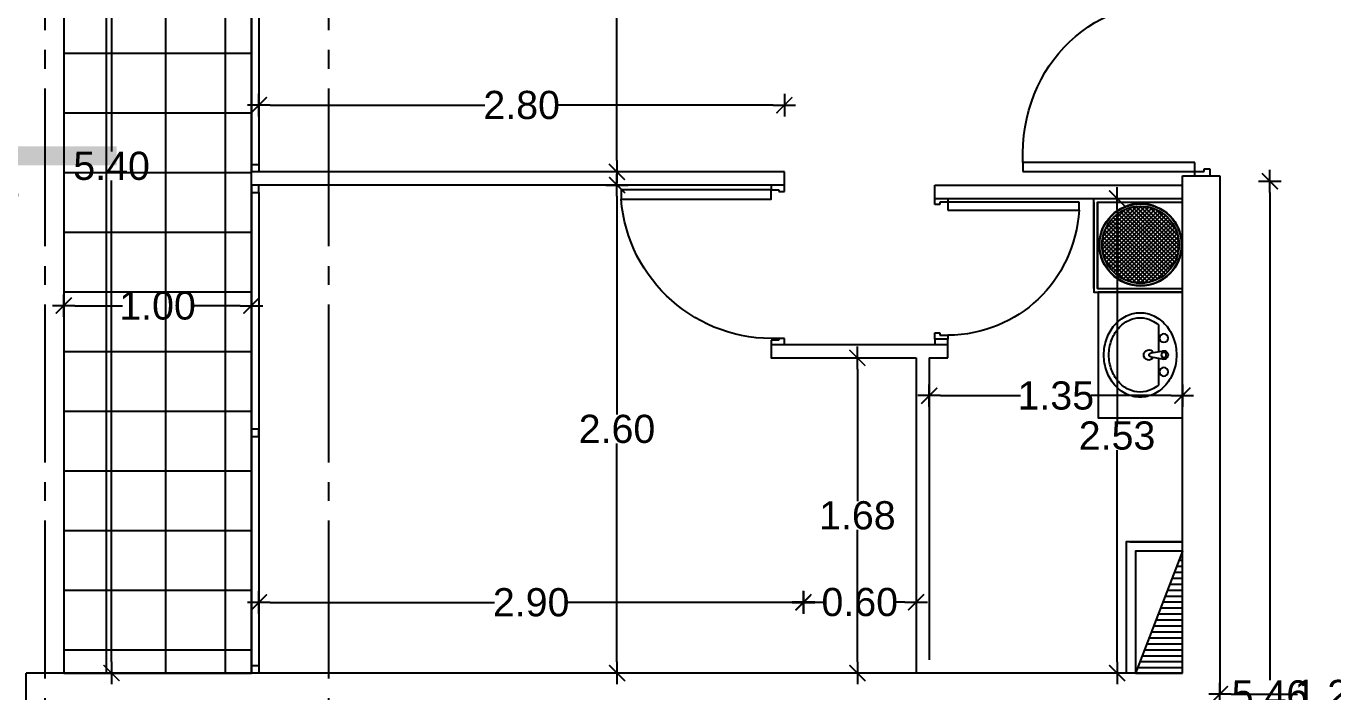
# Model space of a CAD drawing. Header units: millimetres. Extents: x 1217 to 2428, y 234 to 644.
# Drawn here: x 2352.88 to 2359.84, y 478.93 to 482.47 of the extents above; entities that cross this region are included whole.
import ezdxf

# ---------------------------------------------------------------- set-up
doc = ezdxf.new("R2010")
doc.units = ezdxf.units.MM
doc.linetypes.add('ACAD_ISO04W100', pattern=[30, 24, -3, 0, -3])
doc.linetypes.add('DASHDOTX2', pattern=[0.84, 0.4, -0.2, 0.04, -0.2])
doc.layers.get('0').update_dxf_attribs({"lineweight": 5})
for name, color, linetype in [('0.1', 251, 'Continuous'), ('0.2', 2, 'Continuous'), ('0.3', 6, 'Continuous'), ('CORTES', 30, 'Continuous'), ('COTAS', 252, 'Continuous'), ('COTAS INTERIORES', 3, 'Continuous'), ('EJES', 8, 'Continuous'), ('MUROS', 7, 'Continuous'), ('PUERTAS', 2, 'Continuous'), ('SHAFT', 3, 'Continuous')]:
    doc.layers.add(name, color=color, linetype=linetype)
doc.styles.add('INTERARQ', font='arial.ttf')
doc.dimstyles.new('ESCALA_1-50', dxfattribs={"dimtxt": 0.15, "dimasz": 0.06, "dimexe": 0.18, "dimexo": 0.0625, "dimgap": 0, "dimtad": 0, "dimtih": 1, "dimtoh": 1, "dimzin": 0, "dimdsep": 46, "dimtxsty": 'INTERARQ', "dimblk": 'DIMTICK', "dimcen": 0, "dimse1": 1, "dimse2": 1, "dimclrd": 256, "dimclre": 1, "dimclrt": 2, "dimadec": 0, "dimazin": 0, "dimtfac": 4.5, "dimtofl": 0, "dimtmove": 2, "dimatfit": 3, "dimldrblk": 'DIMTICK', "dimfxl": 1, "dimtolj": 1, "dimtzin": 0, "dimarcsym": 0})

# ---------------------------------------------------------------- blocks, each defined once
blk = doc.blocks.new('FGFGFGFG')
at = {"layer": 'PUERTAS'}
for p, q in [((381629.7039, 7752655.4584), (381629.6607, 7752655.4584)), ((381629.6607, 7752655.4584), (381629.6608, 7752654.6488)), ((381629.704, 7752654.638), (381629.7039, 7752655.4584)), ((381629.6608, 7752654.6488), (381629.6608, 7752654.5949)), ((381630.4704, 7752654.5949), (381630.4704, 7752654.6488)), ((381629.6406, 7752654.638), (381629.6608, 7752654.638)), ((381629.6608, 7752654.638), (381629.704, 7752654.638)), ((381629.6608, 7752654.5949), (381629.6742, 7752654.5949)), ((381629.6742, 7752654.5949), (381629.6742, 7752654.568)), ((381630.4569, 7752654.5949), (381630.4704, 7752654.5949)), ((381630.4569, 7752654.568), (381630.4569, 7752654.5949)), ((381630.4906, 7752654.638), (381630.4704, 7752654.638)), ((381629.6742, 7752654.568), (381629.6406, 7752654.568)), ((381630.4906, 7752654.568), (381630.4569, 7752654.568))]:
    blk.add_line(p, q, dxfattribs=at)
at = {"layer": 'PUERTAS', "extrusion": (0, 0, -1)}
blk.add_ellipse((381629.5735, 7752654.5673), major_axis=(0.7057, 0.6681), ratio=0.836444, start_param=-0.755704, end_param=0.755704, dxfattribs=at)
blk = doc.blocks.new('P80')
at = {"layer": 'PUERTAS'}
for p, q in [((-0.07, 0.825), (-0.07, 0.85)), ((0, 0.85), (0, 0.8162)), ((-0.03, 0.825), (-0.07, 0.825)), ((-0.03, 0.8162), (-0.03, 0.825)), ((0, 0.8162), (-0.03, 0.8162)), ((-0.07, 0.025), (-0.03, 0.025)), ((-0.07, 0), (-0.07, 0.025)), ((-0.03, 0.0338), (0, 0.0338)), ((-0.03, 0.025), (-0.03, 0.0338)), ((0, 0.0338), (0, 0))]:
    blk.add_line(p, q, dxfattribs=at)
blk.add_lwpolyline([(-0.87, 0.075), (-0.07, 0.075), (-0.07, 0.025), (-0.87, 0.025)], close=True, dxfattribs=at)
blk.add_arc((-0.0663, 0.0108), 0.8063, 87.41929, 175.43291, dxfattribs=at)
blk = doc.blocks.new('Van1-pla')
at = {"color": 8}
for p, q in [((-2.16, 42.32), (-18.03, 42.32)), ((-1.41, 37.99), (-2.71, 45.49)), ((0.99, 37.99), (2.29, 45.49)), ((17.6, 42.32), (1.74, 42.32))]:
    blk.add_line(p, q, dxfattribs=at)
blk.add_lwpolyline([(-25.21, 31.5, 0.112687), (-23.37, 23.44, 0.103282), (-17.89, 16.3, 0.092276), (-9.94, 11.68, 0.085761), (-0.21, 10, 0.085761), (9.52, 11.68, 0.092276), (17.47, 16.3, 0.103282), (22.95, 23.44, 0.112687), (24.79, 31.5, 0.112687), (22.95, 39.56, 0.103282), (17.47, 46.7, 0.092276), (9.52, 51.32, 0.085761), (-0.21, 53, 0.085761), (-9.94, 51.32, 0.092276), (-17.89, 46.7, 0.103282), (-23.37, 39.56, 0.112687)], format="xyb", close=True, dxfattribs=at)
for points in [[(-18.03, 42.32, 0.063934), (-20.67, 38.26, 0.112687), (-22.21, 31.5, 0.112687)], [(-22.21, 31.5, 0.112687), (-20.67, 24.74, 0.103282), (-15.93, 18.57, 0.092276), (-8.94, 14.51, 0.085761), (-0.21, 13, 0.085761), (8.51, 14.51, 0.092276), (15.51, 18.57, 0.103282), (20.25, 24.74, 0.112687), (21.79, 31.5, 0.112687), (20.25, 38.26, 0.063934), (17.6, 42.32, 0.092276)]]:
    blk.add_lwpolyline(points, format="xyb", dxfattribs=at)
for centre, radius in [((-10.21, 45.49), 2.5), ((-0.21, 45.49), 1.5), ((9.79, 45.49), 2.5)]:
    blk.add_circle(centre, radius, dxfattribs=at)
for centre, radius, start, end in [((-0.21, 45.49), 2.5, 340.33287, 199.66713), ((-0.21, 36.6), 3, 118.18244, 61.81756), ((-0.21, 37.99), 1.2, 180, 0)]:
    blk.add_arc(centre, radius, start, end, dxfattribs=at)
blk = doc.blocks.new('DFDFDFDFDDFGGG')
at = {"layer": 'PUERTAS'}
for p, q in [((381629.6763, 7752659.5205), (381629.6427, 7752659.5205)), ((381629.6629, 7752659.4936), (381629.6763, 7752659.4936)), ((381629.6629, 7752659.4505), (381629.6629, 7752659.4936)), ((381629.6763, 7752659.4936), (381629.6763, 7752659.5205)), ((381630.359, 7752659.5205), (381630.359, 7752659.4936)), ((381630.3927, 7752659.5205), (381630.359, 7752659.5205)), ((381630.359, 7752659.4936), (381630.3725, 7752659.4936)), ((381630.3725, 7752659.4936), (381630.3725, 7752659.4505)), ((381629.6427, 7752659.4505), (381629.6629, 7752659.4505)), ((381629.6628, 7752658.7508), (381629.6629, 7752659.4505)), ((381629.6629, 7752659.4505), (381629.7061, 7752659.4505)), ((381629.7061, 7752659.4505), (381629.706, 7752658.7508)), ((381630.3725, 7752659.4505), (381630.3927, 7752659.4505)), ((381629.706, 7752658.7508), (381629.6628, 7752658.7508))]:
    blk.add_line(p, q, dxfattribs=at)
blk.add_ellipse((381629.5787, 7752659.5294), major_axis=(-0.6336, 0.5233), ratio=0.91419, start_param=2.378631, end_param=3.775075, dxfattribs=at)
blk = doc.blocks.new('DIMTICK')
at = {"color": 1}
for p, q in [((-1, 0), (1, 0)), ((0, 1), (0, -1))]:
    blk.add_line(p, q, dxfattribs=at)
at = {"color": 3, "const_width": 0.141}
blk.add_lwpolyline([(0.71, 0.71), (-0.71, -0.71)], dxfattribs=at)
blk = doc.blocks.new('*D552')
at = {"layer": 'COTAS INTERIORES', "lineweight": -2, "ltscale": 3, "transparency": 16777216}
for p, q in [((2359.2975, 478.9161), (2359.6509, 478.9161)), ((2360.3794, 478.9161), (2360.0259, 478.9161))]:
    blk.add_line(p, q, dxfattribs=at)
at = {"layer": 'DEFPOINTS', "color": 0, "ltscale": 3, "transparency": 16777216}
for p in [(2359.2375, 479.4542, 0), (2360.4394, 479.4542, 0), (2359.2375, 478.9161)]:
    blk.add_point(p, dxfattribs=at)
at = {"layer": 'COTAS INTERIORES', "lineweight": -2, "ltscale": 3, "transparency": 16777216, "xscale": 0.06, "yscale": 0.06, "zscale": 0.06, "rotation": 180}
blk.add_blockref('DIMTICK', (2359.2375, 478.9161), dxfattribs=at)
at = {"layer": 'COTAS INTERIORES', "lineweight": -2, "ltscale": 3, "transparency": 16777216, "xscale": 0.06, "yscale": 0.06, "zscale": 0.06}
blk.add_blockref('DIMTICK', (2360.4394, 478.9161), dxfattribs=at)
at = {"layer": 'COTAS INTERIORES', "color": 2, "ltscale": 3, "transparency": 16777216, "insert": (2359.8384, 478.9161), "char_height": 0.15, "attachment_point": 5, "style": 'INTERARQ'}
blk.add_mtext('\\A1;1.20', dxfattribs=at)
blk = doc.blocks.new('*D567')
at = {"layer": 'COTAS', "lineweight": -2, "ltscale": 3, "transparency": 16777216}
for p, q in [((2352.389, 481.5657), (2352.389, 480.3225)), ((2352.389, 479.0882), (2352.389, 480.1693))]:
    blk.add_line(p, q, dxfattribs=at)
at = {"layer": 'DEFPOINTS', "color": 0, "ltscale": 3, "transparency": 16777216}
for p in [(2352.389, 481.6257), (2354.2946, 481.6257, 0), (2352.8784, 479.0282)]:
    blk.add_point(p, dxfattribs=at)
at = {"layer": 'COTAS', "lineweight": -2, "ltscale": 3, "transparency": 16777216, "xscale": 0.06, "yscale": 0.06, "zscale": 0.06}
for p, rotation in [((2352.389, 481.6257), 90), ((2352.389, 479.0282), 270)]:
    blk.add_blockref('DIMTICK', p, dxfattribs=dict(at, rotation=rotation))
at = {"layer": 'COTAS', "color": 2, "ltscale": 3, "transparency": 16777216, "insert": (2352.389, 480.2459), "char_height": 0.15, "attachment_point": 5, "style": 'INTERARQ'}
blk.add_mtext('\\A1;2.60', dxfattribs=at)
blk = doc.blocks.new('*D579')
at = {"layer": 'COTAS', "lineweight": -2, "ltscale": 3, "transparency": 16777216}
for p, q in [((2350.9562, 495.1033), (2350.9562, 478.6798)), ((2350.9562, 462.5893), (2350.9562, 478.5265))]:
    blk.add_line(p, q, dxfattribs=at)
at = {"layer": 'DEFPOINTS', "color": 0, "ltscale": 3, "transparency": 16777216}
for p in [(2350.9562, 495.1633), (2355.3008, 495.1633, 0), (2355.1905, 462.5293, 0)]:
    blk.add_point(p, dxfattribs=at)
at = {"layer": 'COTAS', "lineweight": -2, "ltscale": 3, "transparency": 16777216, "xscale": 0.06, "yscale": 0.06, "zscale": 0.06}
for p, rotation in [((2350.9562, 495.1633), 90), ((2350.9562, 462.5293), 270)]:
    blk.add_blockref('DIMTICK', p, dxfattribs=dict(at, rotation=rotation))
at = {"layer": 'COTAS', "color": 2, "ltscale": 3, "transparency": 16777216, "insert": (2350.9562, 478.6032), "char_height": 0.15, "attachment_point": 5, "style": 'INTERARQ'}
blk.add_mtext('\\A1;32.63', dxfattribs=at)
blk = doc.blocks.new('*D604')
at = {"layer": 'COTAS', "lineweight": -2, "ltscale": 3, "transparency": 16777216}
for p, q in [((2352.389, 481.7557), (2352.389, 481.8157)), ((2352.389, 481.5657), (2352.389, 481.5057)), ((2352.449, 481.5057), (2352.389, 481.5057))]:
    blk.add_line(p, q, dxfattribs=at)
at = {"layer": 'DEFPOINTS', "color": 0, "ltscale": 3, "transparency": 16777216}
for p in [(2352.389, 481.6957), (2354.3833, 481.6957, 0), (2354.2946, 481.6257, 0)]:
    blk.add_point(p, dxfattribs=at)
at = {"layer": 'COTAS', "lineweight": -2, "ltscale": 3, "transparency": 16777216, "xscale": 0.06, "yscale": 0.06, "zscale": 0.06}
for p, rotation in [((2352.389, 481.6957), 270), ((2352.389, 481.6257), 90)]:
    blk.add_blockref('DIMTICK', p, dxfattribs=dict(at, rotation=rotation))
at = {"layer": 'COTAS', "color": 2, "ltscale": 3, "transparency": 16777216, "insert": (2352.6438, 481.5057), "char_height": 0.15, "attachment_point": 5, "style": 'INTERARQ'}
blk.add_mtext('\\A1;0.07', dxfattribs=at)
blk = doc.blocks.new('*D605')
at = {"layer": 'COTAS', "lineweight": -2, "ltscale": 3, "transparency": 16777216}
for p, q in [((2352.389, 484.3657), (2352.389, 483.1374)), ((2352.389, 481.7557), (2352.389, 482.9841))]:
    blk.add_line(p, q, dxfattribs=at)
at = {"layer": 'DEFPOINTS', "color": 0, "ltscale": 3, "transparency": 16777216}
for p in [(2352.389, 484.4257), (2352.8784, 484.4257), (2354.3833, 481.6957, 0)]:
    blk.add_point(p, dxfattribs=at)
at = {"layer": 'COTAS', "lineweight": -2, "ltscale": 3, "transparency": 16777216, "xscale": 0.06, "yscale": 0.06, "zscale": 0.06}
for p, rotation in [((2352.389, 484.4257), 90), ((2352.389, 481.6957), 270)]:
    blk.add_blockref('DIMTICK', p, dxfattribs=dict(at, rotation=rotation))
at = {"layer": 'COTAS', "color": 2, "ltscale": 3, "transparency": 16777216, "insert": (2352.389, 483.0607), "char_height": 0.15, "attachment_point": 5, "style": 'INTERARQ'}
blk.add_mtext('\\A1;2.73', dxfattribs=at)
blk = doc.blocks.new('*D694')
at = {"layer": 'COTAS INTERIORES', "lineweight": -2, "ltscale": 3, "transparency": 16777216}
for p, q in [((2359.5038, 481.5857), (2359.5038, 478.9902)), ((2359.5038, 476.2415), (2359.5038, 478.837))]:
    blk.add_line(p, q, dxfattribs=at)
at = {"layer": 'DEFPOINTS', "color": 0, "ltscale": 3, "transparency": 16777216}
for p in [(2359.2375, 481.6457, 0), (2359.2375, 476.1815, 0), (2359.5038, 476.1815)]:
    blk.add_point(p, dxfattribs=at)
at = {"layer": 'COTAS INTERIORES', "lineweight": -2, "ltscale": 3, "transparency": 16777216, "xscale": 0.06, "yscale": 0.06, "zscale": 0.06}
for p, rotation in [((2359.5038, 481.6457), 90), ((2359.5038, 476.1815), 270)]:
    blk.add_blockref('DIMTICK', p, dxfattribs=dict(at, rotation=rotation))
at = {"layer": 'COTAS INTERIORES', "color": 2, "ltscale": 3, "transparency": 16777216, "insert": (2359.5038, 478.9136), "char_height": 0.15, "attachment_point": 5, "style": 'INTERARQ'}
blk.add_mtext('\\A1;5.46', dxfattribs=at)
blk = doc.blocks.new('*D339')
at = {"layer": 'COTAS INTERIORES', "lineweight": -2, "ltscale": 3, "transparency": 16777216}
for p, q in [((2353.1384, 480.9836), (2353.3909, 480.9836)), ((2354.0184, 480.9836), (2353.7659, 480.9836))]:
    blk.add_line(p, q, dxfattribs=at)
at = {"layer": 'DEFPOINTS', "color": 0, "ltscale": 3, "transparency": 16777216}
for p in [(2353.0784, 481.6607, 0), (2353.0784, 480.9836), (2354.0784, 480.9836, 0)]:
    blk.add_point(p, dxfattribs=at)
at = {"layer": 'COTAS INTERIORES', "lineweight": -2, "ltscale": 3, "transparency": 16777216, "xscale": 0.06, "yscale": 0.06, "zscale": 0.06, "rotation": 180}
blk.add_blockref('DIMTICK', (2353.0784, 480.9836), dxfattribs=at)
at = {"layer": 'COTAS INTERIORES', "lineweight": -2, "ltscale": 3, "transparency": 16777216, "xscale": 0.06, "yscale": 0.06, "zscale": 0.06}
blk.add_blockref('DIMTICK', (2354.0784, 480.9836), dxfattribs=at)
at = {"layer": 'COTAS INTERIORES', "color": 2, "ltscale": 3, "transparency": 16777216, "insert": (2353.5784, 480.9836), "char_height": 0.15, "attachment_point": 5, "style": 'INTERARQ'}
blk.add_mtext('\\A1;1.00', dxfattribs=at)
blk = doc.blocks.new('*D384')
at = {"layer": 'COTAS INTERIORES', "lineweight": -2, "ltscale": 3, "transparency": 16777216}
for p, q in [((2353.3336, 484.3657), (2353.3336, 481.8035)), ((2353.3336, 479.0882), (2353.3336, 481.6504))]:
    blk.add_line(p, q, dxfattribs=at)
at = {"layer": 'DEFPOINTS', "color": 0, "ltscale": 3, "transparency": 16777216}
for p in [(2353.398, 484.4257, 0), (2353.3336, 479.0282), (2353.4714, 479.0282, 0)]:
    blk.add_point(p, dxfattribs=at)
at = {"layer": 'COTAS INTERIORES', "lineweight": -2, "ltscale": 3, "transparency": 16777216, "xscale": 0.06, "yscale": 0.06, "zscale": 0.06}
for p, rotation in [((2353.3336, 484.4257), 90), ((2353.3336, 479.0282), 270)]:
    blk.add_blockref('DIMTICK', p, dxfattribs=dict(at, rotation=rotation))
at = {"layer": 'COTAS INTERIORES', "color": 2, "ltscale": 3, "transparency": 16777216, "insert": (2353.3336, 481.7269), "char_height": 0.15, "attachment_point": 5, "style": 'INTERARQ'}
blk.add_mtext('\\A1;5.40', dxfattribs=at)
blk = doc.blocks.new('*D385')
at = {"layer": 'COTAS INTERIORES', "lineweight": -2, "ltscale": 3, "transparency": 16777216}
for p, q in [((2356.0248, 484.3657), (2356.0248, 483.1373)), ((2356.0248, 481.7557), (2356.0248, 482.984))]:
    blk.add_line(p, q, dxfattribs=at)
at = {"layer": 'DEFPOINTS', "color": 0, "ltscale": 3, "transparency": 16777216}
for p in [(2356.0248, 484.4257), (2356.5268, 484.4257, 0), (2356.6032, 481.6957, 0)]:
    blk.add_point(p, dxfattribs=at)
at = {"layer": 'COTAS INTERIORES', "lineweight": -2, "ltscale": 3, "transparency": 16777216, "xscale": 0.06, "yscale": 0.06, "zscale": 0.06}
for p, rotation in [((2356.0248, 484.4257), 90), ((2356.0248, 481.6957), 270)]:
    blk.add_blockref('DIMTICK', p, dxfattribs=dict(at, rotation=rotation))
at = {"layer": 'COTAS INTERIORES', "color": 2, "ltscale": 3, "transparency": 16777216, "insert": (2356.0248, 483.0607), "char_height": 0.15, "attachment_point": 5, "style": 'INTERARQ'}
blk.add_mtext('\\A1;2.73', dxfattribs=at)
blk = doc.blocks.new('*D386')
at = {"layer": 'COTAS INTERIORES', "lineweight": -2, "ltscale": 3, "transparency": 16777216}
for p, q in [((2354.1784, 482.0509), (2355.3221, 482.0509)), ((2356.8575, 482.0509), (2355.7138, 482.0509))]:
    blk.add_line(p, q, dxfattribs=at)
at = {"layer": 'DEFPOINTS', "color": 0, "ltscale": 3, "transparency": 16777216}
for p in [(2356.9175, 482.0509), (2354.1184, 481.8105, 0), (2356.9175, 481.6957, 0)]:
    blk.add_point(p, dxfattribs=at)
at = {"layer": 'COTAS INTERIORES', "lineweight": -2, "ltscale": 3, "transparency": 16777216, "xscale": 0.06, "yscale": 0.06, "zscale": 0.06, "rotation": 180}
blk.add_blockref('DIMTICK', (2354.1184, 482.0509), dxfattribs=at)
at = {"layer": 'COTAS INTERIORES', "lineweight": -2, "ltscale": 3, "transparency": 16777216, "xscale": 0.06, "yscale": 0.06, "zscale": 0.06}
blk.add_blockref('DIMTICK', (2356.9175, 482.0509), dxfattribs=at)
at = {"layer": 'COTAS INTERIORES', "color": 2, "ltscale": 3, "transparency": 16777216, "insert": (2355.518, 482.0509), "char_height": 0.15, "attachment_point": 5, "style": 'INTERARQ'}
blk.add_mtext('\\A1;2.80', dxfattribs=at)
blk = doc.blocks.new('*D391')
at = {"layer": 'COTAS INTERIORES', "lineweight": -2, "ltscale": 3, "transparency": 16777216}
for p, q in [((2356.0258, 481.5657), (2356.0258, 480.4035)), ((2356.0258, 479.0882), (2356.0258, 480.2503))]:
    blk.add_line(p, q, dxfattribs=at)
at = {"layer": 'DEFPOINTS', "color": 0, "ltscale": 3, "transparency": 16777216}
for p in [(2356.0246, 481.6257, 0), (2356.0258, 479.0282), (2356.2733, 479.0282, 0)]:
    blk.add_point(p, dxfattribs=at)
at = {"layer": 'COTAS INTERIORES', "lineweight": -2, "ltscale": 3, "transparency": 16777216, "xscale": 0.06, "yscale": 0.06, "zscale": 0.06}
for p, rotation in [((2356.0258, 481.6257), 90), ((2356.0258, 479.0282), 270)]:
    blk.add_blockref('DIMTICK', p, dxfattribs=dict(at, rotation=rotation))
at = {"layer": 'COTAS INTERIORES', "color": 2, "ltscale": 3, "transparency": 16777216, "insert": (2356.0258, 480.3269), "char_height": 0.15, "attachment_point": 5, "style": 'INTERARQ'}
blk.add_mtext('\\A1;2.60', dxfattribs=at)
blk = doc.blocks.new('*D392')
at = {"layer": 'COTAS INTERIORES', "lineweight": -2, "ltscale": 3, "transparency": 16777216}
for p, q in [((2354.1784, 479.4041), (2355.3729, 479.4041)), ((2356.959, 479.4041), (2355.7645, 479.4041))]:
    blk.add_line(p, q, dxfattribs=at)
at = {"layer": 'DEFPOINTS', "color": 0, "ltscale": 3, "transparency": 16777216}
for p in [(2354.1184, 479.6418, 0), (2357.019, 479.6418, 0), (2357.019, 479.4041)]:
    blk.add_point(p, dxfattribs=at)
at = {"layer": 'COTAS INTERIORES', "lineweight": -2, "ltscale": 3, "transparency": 16777216, "xscale": 0.06, "yscale": 0.06, "zscale": 0.06, "rotation": 180}
blk.add_blockref('DIMTICK', (2354.1184, 479.4041), dxfattribs=at)
at = {"layer": 'COTAS INTERIORES', "lineweight": -2, "ltscale": 3, "transparency": 16777216, "xscale": 0.06, "yscale": 0.06, "zscale": 0.06}
blk.add_blockref('DIMTICK', (2357.019, 479.4041), dxfattribs=at)
at = {"layer": 'COTAS INTERIORES', "color": 2, "ltscale": 3, "transparency": 16777216, "insert": (2355.5687, 479.4041), "char_height": 0.15, "attachment_point": 5, "style": 'INTERARQ'}
blk.add_mtext('\\A1;2.90', dxfattribs=at)
blk = doc.blocks.new('*D393')
at = {"layer": 'COTAS INTERIORES', "lineweight": -2, "ltscale": 3, "transparency": 16777216}
for p, q in [((2357.079, 479.4054), (2357.1244, 479.4054)), ((2357.559, 479.4054), (2357.5135, 479.4054))]:
    blk.add_line(p, q, dxfattribs=at)
at = {"layer": 'DEFPOINTS', "color": 0, "ltscale": 3, "transparency": 16777216}
for p in [(2357.019, 480.7057, 0), (2357.619, 480.7057, 0), (2357.619, 479.4054)]:
    blk.add_point(p, dxfattribs=at)
at = {"layer": 'COTAS INTERIORES', "lineweight": -2, "ltscale": 3, "transparency": 16777216, "xscale": 0.06, "yscale": 0.06, "zscale": 0.06, "rotation": 180}
blk.add_blockref('DIMTICK', (2357.019, 479.4054), dxfattribs=at)
at = {"layer": 'COTAS INTERIORES', "lineweight": -2, "ltscale": 3, "transparency": 16777216, "xscale": 0.06, "yscale": 0.06, "zscale": 0.06}
blk.add_blockref('DIMTICK', (2357.619, 479.4054), dxfattribs=at)
at = {"layer": 'COTAS INTERIORES', "color": 2, "ltscale": 3, "transparency": 16777216, "insert": (2357.319, 479.4054), "char_height": 0.15, "attachment_point": 5, "style": 'INTERARQ'}
blk.add_mtext('\\A1;0.60', dxfattribs=at)
blk = doc.blocks.new('*D394')
at = {"layer": 'COTAS INTERIORES', "lineweight": -2, "ltscale": 3, "transparency": 16777216}
for p, q in [((2357.3061, 480.6457), (2357.3061, 479.9435)), ((2357.3061, 479.0882), (2357.3061, 479.7903))]:
    blk.add_line(p, q, dxfattribs=at)
at = {"layer": 'DEFPOINTS', "color": 0, "ltscale": 3, "transparency": 16777216}
for p in [(2356.9565, 480.7057, 0), (2356.9565, 479.0282, 0), (2357.3061, 479.0282)]:
    blk.add_point(p, dxfattribs=at)
at = {"layer": 'COTAS INTERIORES', "lineweight": -2, "ltscale": 3, "transparency": 16777216, "xscale": 0.06, "yscale": 0.06, "zscale": 0.06}
for p, rotation in [((2357.3061, 480.7057), 90), ((2357.3061, 479.0282), 270)]:
    blk.add_blockref('DIMTICK', p, dxfattribs=dict(at, rotation=rotation))
at = {"layer": 'COTAS INTERIORES', "color": 2, "ltscale": 3, "transparency": 16777216, "insert": (2357.3061, 479.8669), "char_height": 0.15, "attachment_point": 5, "style": 'INTERARQ'}
blk.add_mtext('\\A1;1.68', dxfattribs=at)
blk = doc.blocks.new('*D395')
at = {"layer": 'COTAS INTERIORES', "lineweight": -2, "ltscale": 3, "transparency": 16777216}
for p, q in [((2357.749, 480.5046), (2358.1749, 480.5046)), ((2358.9775, 480.5046), (2358.5515, 480.5046))]:
    blk.add_line(p, q, dxfattribs=at)
at = {"layer": 'DEFPOINTS', "color": 0, "ltscale": 3, "transparency": 16777216}
for p in [(2357.689, 480.5046, 0), (2359.0375, 480.5046, 0), (2359.0375, 480.5046)]:
    blk.add_point(p, dxfattribs=at)
at = {"layer": 'COTAS INTERIORES', "lineweight": -2, "ltscale": 3, "transparency": 16777216, "xscale": 0.06, "yscale": 0.06, "zscale": 0.06, "rotation": 180}
blk.add_blockref('DIMTICK', (2357.689, 480.5046), dxfattribs=at)
at = {"layer": 'COTAS INTERIORES', "lineweight": -2, "ltscale": 3, "transparency": 16777216, "xscale": 0.06, "yscale": 0.06, "zscale": 0.06}
blk.add_blockref('DIMTICK', (2359.0375, 480.5046), dxfattribs=at)
at = {"layer": 'COTAS INTERIORES', "color": 2, "ltscale": 3, "transparency": 16777216, "insert": (2358.3632, 480.5046), "char_height": 0.15, "attachment_point": 5, "style": 'INTERARQ'}
blk.add_mtext('\\A1;1.35', dxfattribs=at)
blk = doc.blocks.new('*D396')
at = {"layer": 'COTAS INTERIORES', "lineweight": -2, "ltscale": 3, "transparency": 16777216}
for p, q in [((2358.6894, 481.4948), (2358.6894, 480.3682)), ((2358.6894, 479.0882), (2358.6894, 480.2149))]:
    blk.add_line(p, q, dxfattribs=at)
at = {"layer": 'DEFPOINTS', "color": 0, "ltscale": 3, "transparency": 16777216}
for p in [(2358.5649, 481.5548, 0), (2358.5649, 479.0282, 0), (2358.6894, 479.0282)]:
    blk.add_point(p, dxfattribs=at)
at = {"layer": 'COTAS INTERIORES', "lineweight": -2, "ltscale": 3, "transparency": 16777216, "xscale": 0.06, "yscale": 0.06, "zscale": 0.06}
for p, rotation in [((2358.6894, 481.5548), 90), ((2358.6894, 479.0282), 270)]:
    blk.add_blockref('DIMTICK', p, dxfattribs=dict(at, rotation=rotation))
at = {"layer": 'COTAS INTERIORES', "color": 2, "ltscale": 3, "transparency": 16777216, "insert": (2358.6894, 480.2915), "char_height": 0.15, "attachment_point": 5, "style": 'INTERARQ'}
blk.add_mtext('\\A1;2.53', dxfattribs=at)

msp = doc.modelspace()

# ---------------------------------------------------------------- hatches: boundary and pattern name
at = {"layer": '0.1'}
h = msp.add_hatch(dxfattribs=at)
h.set_pattern_fill('NET', color=256, scale=0.099999, angle=-270, style=0)
h.set_pattern_definition([(90, (807.40966, -346.0244), (-0.31749764, 2e-16), []), (180, (807.40966, -346.0244), (-2e-16, -0.31749764), [])])
h.paths.add_polyline_path([(2354.07841, 484.42574), (2353.07842, 484.42574), (2353.07842, 479.02823), (2354.07841, 479.02823)])
h = msp.add_hatch(dxfattribs=at)
h.set_pattern_fill('ANSI37', color=256, scale=0.005, angle=-180, style=0)
h.set_pattern_definition([(225, (2330.729117, 491.634658), (0.011225237, -0.011225237), []), (315, (2330.729117, 491.634658), (0.011225237, 0.011225237), [])])
h.paths.add_polyline_path([(2358.60966, 481.30794, -0.0189559), (2358.61025, 481.32347), (2359.01908, 481.32331, -0.0187556), (2359.01966, 481.30794, -1)])
h.paths.add_polyline_path([(2358.61025, 481.32347, -0.0963417), (2358.63097, 481.39895), (2358.99835, 481.39895, -0.0965438), (2359.01908, 481.32331)])
h.paths.add_polyline_path([(2358.63097, 481.39895, -0.6205603), (2358.99835, 481.39895)])
at = {"layer": 'SHAFT'}
h = msp.add_hatch(dxfattribs=at)
h.set_pattern_fill('ANSI31', color=256, scale=0.01, angle=-225, style=0)
h.set_pattern_definition([(180, (7755476.798025, -384080.878234), (-4e-17, -0.03174976396298), [])])
h.paths.add_polyline_path([(2359.03748, 479.02823), (2359.03748, 479.67746), (2358.78778, 479.02823)])

# ---------------------------------------------------------------- linework, layer by layer
at = {"layer": '0.1', "elevation": 0}
msp.add_lwpolyline([(2354.07841, 484.42574), (2353.07842, 484.42574), (2353.07842, 479.02823), (2354.07841, 479.02823)], close=True, dxfattribs=at)
for points in [[(2354.07841, 484.42574), (2354.07841, 481.6957)], [(2354.11841, 484.38574), (2354.11841, 481.6957)], [(2354.07841, 481.5857), (2354.07841, 479.02823)], [(2354.11841, 481.5857), (2354.11841, 479.02823)], [(2358.56493, 481.07582), (2358.56493, 481.55489), (2359.03748, 481.55489)], [(2358.56493, 481.53489), (2358.56493, 481.05582), (2359.03748, 481.05582)], [(2358.58493, 481.07582), (2358.58493, 481.53489), (2359.03748, 481.53489)], [(2358.58493, 481.53489), (2358.58493, 481.07582), (2359.03748, 481.07582)], [(2359.03748, 481.05582), (2358.588, 481.05582), (2358.588, 480.38662), (2359.03748, 480.38662)]]:
    msp.add_lwpolyline(points, dxfattribs=at)
at = {"layer": '0.1', "linetype": 'ByBlock', "elevation": 0}
msp.add_lwpolyline([(2359.03748, 479.67746), (2358.78778, 479.02823)], dxfattribs=at)
at = {"layer": '0.1'}
for radius in [0.21974, 0.2175, 0.205]:
    msp.add_circle((2358.81466, 481.30794, 0), radius, dxfattribs=at)
at = {"layer": '0.2'}
msp.add_line((2353.07842, 484.42574, 0), (2353.07842, 479.02823, 0), dxfattribs=at)
at = {"layer": '0.2', "elevation": 0}
for points in [[(2354.11841, 481.6957), (2354.07841, 481.6957), (2354.07841, 481.7357), (2354.11841, 481.7357), (2354.11841, 481.6957)], [(2354.11841, 481.6257), (2354.07841, 481.6257), (2354.07841, 481.5857), (2354.11841, 481.5857), (2354.11841, 481.6257)], [(2354.11841, 480.32696), (2354.07841, 480.32696), (2354.07841, 480.28696), (2354.11841, 480.28696), (2354.11841, 480.32696)], [(2354.11841, 479.02823), (2354.07841, 479.02823), (2354.07841, 479.06823), (2354.11841, 479.06823), (2354.11841, 479.02823)]]:
    msp.add_lwpolyline(points, dxfattribs=at)
at = {"layer": '0.3'}
for p, q in [((2356.91754, 481.6957, 0), (2354.07841, 481.6957, 0)), ((2356.91754, 481.6257, 0), (2356.91754, 481.6957, 0)), ((2356.91754, 481.6257, 0), (2354.07841, 481.6257, 0)), ((2357.61897, 480.70571, 0), (2357.61897, 479.02817, 0)), ((2357.68897, 480.70571, 0), (2357.68897, 479.09815, 0))]:
    msp.add_line(p, q, dxfattribs=at)
at = {"layer": '0.3', "elevation": 0}
for points in [[(2354.07841, 481.6257), (2354.07841, 481.6957)], [(2357.71896, 481.62489), (2359.03748, 481.62489)], [(2357.71896, 481.55489), (2357.71896, 481.62489)], [(2357.71896, 481.55489), (2359.03748, 481.55489)], [(2357.78888, 480.77578), (2356.84754, 480.7757), (2356.84754, 480.7057), (2357.61897, 480.70571)], [(2357.78888, 480.70571), (2357.78888, 480.80578), (2357.71896, 480.80578), (2357.71897, 480.77578)], [(2357.68897, 480.70571), (2357.78888, 480.70571)], [(2359.03748, 479.7274), (2358.73783, 479.7274), (2358.73783, 479.02823)], [(2358.75773, 479.7274), (2359.03748, 479.7274)], [(2359.03748, 479.02823), (2359.03748, 479.67746), (2358.78778, 479.67746), (2358.78778, 479.02823), (2359.03748, 479.02823)]]:
    msp.add_lwpolyline(points, dxfattribs=at)
at = {"layer": 'CORTES', "color": 1, "linetype": 'DASHDOTX2', "ltscale": 1.5, "const_width": 0.1, "elevation": 0}
msp.add_lwpolyline([(2353.36089, 481.78099), (2348.84397, 481.78099), (2348.84397, 481.78099)], dxfattribs=at)
at = {"layer": 'EJES', "linetype": 'ACAD_ISO04W100', "ltscale": 0.035, "elevation": 0}
for points in [[(2352.97844, 498.23948), (2352.97844, 460.03979)], [(2352.97844, 498.23948), (2352.97844, 460.03979)], [(2354.48848, 498.23948), (2354.48848, 460.03979)], [(2354.48848, 498.23948), (2354.48848, 460.03979)]]:
    msp.add_lwpolyline(points, dxfattribs=at)
at = {"layer": 'MUROS'}
for p, q in [((2359.03748, 479.02823, 0), (2359.03748, 481.67489, 0)), ((2359.03748, 481.67489, 0), (2359.23748, 481.67489, 0)), ((2359.23748, 481.67489, 0), (2359.23748, 478.92821, 0)), ((2359.23748, 481.64573, 0), (2359.23748, 478.92823, 0)), ((2359.03748, 479.02823, 0), (2352.87842, 479.02823, 0)), ((2359.23748, 476.18154, 0), (2359.23748, 478.92821, 0))]:
    msp.add_line(p, q, dxfattribs=at)
at = {"layer": 'MUROS', "elevation": 0}
msp.add_lwpolyline([(2352.87842, 478.8282), (2352.87842, 479.02823)], dxfattribs=at)

# ---------------------------------------------------------------- block references
at = {"layer": '0.1'}
for name, p, xscale, yscale, zscale, rotation in [('DFDFDFDFDDFGGG', (7745842.55108, 381659.56766, 0), -0.9988165753526749, 0.9988165753526749, 0.9988165753526749, 90), ('Van1-pla', (2358.52947, 480.72312, 0), -0.008989348791202377, 0.008989348791202377, 0.008989348791202377, 270)]:
    msp.add_blockref(name, p, dxfattribs=dict(at, xscale=xscale, yscale=yscale, zscale=zscale, rotation=rotation))
at = {"layer": 'EJES', "xscale": -0.9999925657630349, "yscale": 0.9999925657630349, "zscale": 0.9999925657630349, "rotation": 180}
msp.add_blockref('P80', (2356.91754, 481.6257, 0), dxfattribs=at)
at = {"layer": 'PUERTAS', "xscale": 1.117638750408717, "yscale": 1.117638750408717, "zscale": 1.117638750408717, "rotation": 90.00000000000001}
msp.add_blockref('FGFGFGFG', (8667026.34665, -426042.39971, 0), dxfattribs=at)

# ---------------------------------------------------------------- dimensions: what is measured, and where the dimension line sits
at = {"layer": 'COTAS', "ltscale": 3}
for base, p1, p2, picture, middle in [((2350.95617, 495.16328), (2355.19045, 462.52928, 0), (2355.30082, 495.16328, 0), '*D579', (2350.95617, 478.60317)), ((2352.38896, 481.6257), (2352.87842, 479.02823), (2354.29464, 481.6257, 0), '*D567', (2352.38896, 480.2459))]:
    dim = msp.add_linear_dim(base=base, p1=p1, p2=p2, angle=90, dimstyle='ESCALA_1-50', dxfattribs=at)
    dim.commit()
    dim.dimension.update_dxf_attribs({"geometry": picture, "text_midpoint": middle, "dimtype": 160})
dim = msp.add_linear_dim(base=(2352.38897, 484.42574), p1=(2354.38334, 481.6957, 0), p2=(2352.87842, 484.42574), angle=90, dimstyle='ESCALA_1-50', dxfattribs=at)
dim.commit()
dim.dimension.update_dxf_attribs({"geometry": '*D605', "text_midpoint": (2352.38897, 483.06072)})
dim = msp.add_linear_dim(base=(2352.38897, 481.6957), p1=(2354.29464, 481.6257, 0), p2=(2354.38334, 481.6957, 0), angle=90, dimstyle='ESCALA_1-50', override={"dimtmove": 1}, dxfattribs=at)
dim.commit()
dim.dimension.update_dxf_attribs({"geometry": '*D604', "text_midpoint": (2352.60735, 481.56742), "dimtype": 160})
at = {"layer": 'COTAS INTERIORES', "ltscale": 3}
for base, p1, p2, angle, picture, middle in [((2353.33355, 479.02819), (2353.39798, 484.4257, 0), (2353.47144, 479.02819, 0), 270, '*D384', (2353.33355, 481.72694)), ((2356.02481, 484.4257), (2356.60322, 481.69565, 0), (2356.52682, 484.4257, 0), 270, '*D385', (2356.02481, 483.06068)), ((2356.02579, 479.02819), (2356.02462, 481.62566, 0), (2356.27325, 479.02819, 0), 270, '*D391', (2356.02579, 480.32692)), ((2359.50377, 476.18154), (2359.23748, 481.64573, 0), (2359.23748, 476.18154, 0), 90, '*D694', (2359.50377, 478.91363)), ((2358.6894, 479.02819), (2358.56493, 481.55485, 0), (2358.56493, 479.02819, 0), 270, '*D396', (2358.6894, 480.29152)), ((2357.30608, 479.02819), (2356.95649, 480.70566, 0), (2356.95649, 479.02819, 0), 270, '*D394', (2357.30608, 479.86693))]:
    dim = msp.add_linear_dim(base=base, p1=p1, p2=p2, angle=angle, dimstyle='ESCALA_1-50', dxfattribs=at)
    dim.commit()
    dim.dimension.update_dxf_attribs({"geometry": picture, "text_midpoint": middle})
for base, p1, p2, picture, middle in [((2356.91754, 482.05087), (2354.11841, 481.81051, 0), (2356.91754, 481.69565, 0), '*D386', (2355.51797, 482.05087)), ((2353.07842, 480.98361, 0), (2354.07841, 480.98361, 0), (2353.07842, 481.66066, 0), '*D339', (2353.57841, 480.98361, 0)), ((2357.61897, 479.40538), (2357.01898, 480.70566, 0), (2357.61897, 480.70567, 0), '*D393', (2357.31897, 479.40538)), ((2359.03748, 480.50457), (2357.68897, 480.50457, 0), (2359.03748, 480.50457, 0), '*D395', (2358.36323, 480.50457)), ((2357.01898, 479.4041), (2354.11841, 479.64182, 0), (2357.01898, 479.64182, 0), '*D392', (2355.56869, 479.4041)), ((2359.23748, 478.91606), (2360.43938, 479.45416, 0), (2359.23748, 479.45416, 0), '*D552', (2359.83843, 478.91606))]:
    dim = msp.add_linear_dim(base=base, p1=p1, p2=p2, dimstyle='ESCALA_1-50', dxfattribs=at)
    dim.commit()
    dim.dimension.update_dxf_attribs({"geometry": picture, "text_midpoint": middle})

doc.saveas('drawing.dxf')
